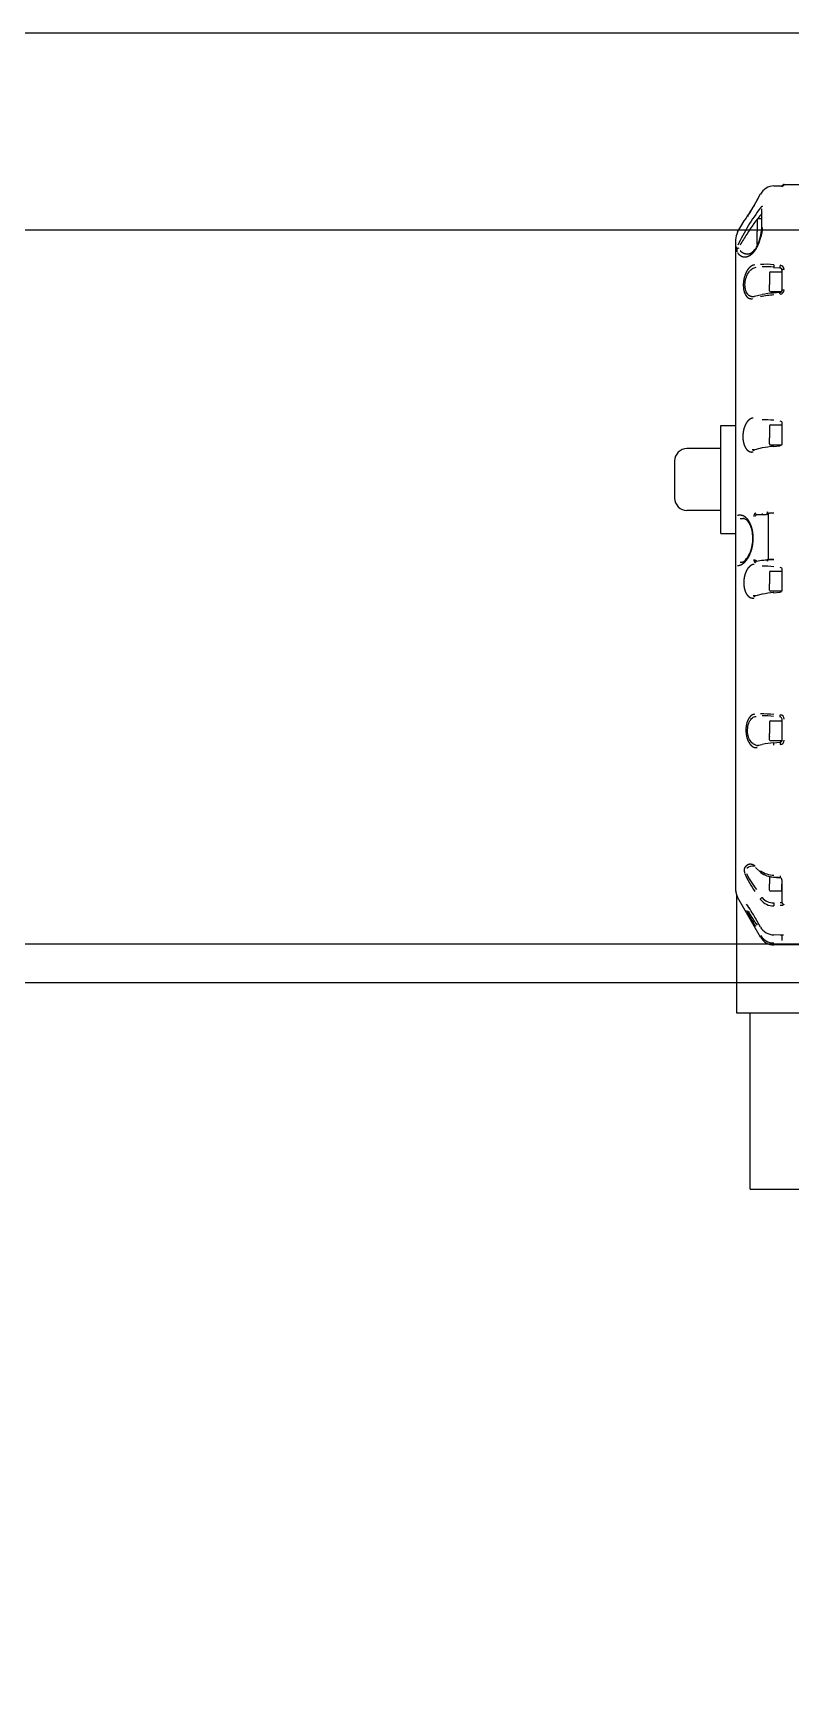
# Model space of a CAD drawing. Extents: x -599358 to 2865263, y -1062760 to 486533.
# Drawn here: x 1909058 to 1909829, y -667320 to -665630 of the extents above; entities that cross this region are included whole.
import ezdxf

# ---------------------------------------------------------------- set-up
doc = ezdxf.new("R2010")
doc.units = 0
doc.linetypes.add('DASH', pattern=[0.35, 0.25, -0.1])
for name, color, linetype in [('A-LIN-V', 9, 'Continuous'), ('EWHS5T6M-1', 7, 'Continuous'), ('EWHS5T6M-3', 7, 'Continuous'), ('FHSGH10105-主梁-04', 7, 'Continuous'), ('FHSGH10105-主梁-06', 7, 'Continuous'), ('取电臂', 7, 'Continuous')]:
    doc.layers.add(name, color=color, linetype=linetype)

# ---------------------------------------------------------------- blocks, each defined once
blk = doc.blocks.new('G$C20E3758E-M')
at = {"color": 6, "linetype": 'DASH'}
blk.add_lwpolyline([(1105.4, 3356.7), (-4405, 3356.7), (-4405, 1700.8)], dxfattribs=at)
at = {"layer": 'EWHS5T6M-1', "color": 3, "linetype": 'Continuous'}
for p, q in [((-1437.8, 2799.8), (-1437.8, 2723.2)), ((-1437.8, 2799.8), (-1437.8, 2723.2)), ((-1429.8, 2723.2), (-1357.8, 2723.2)), ((-1429.8, 2723.2), (-1428.8, 2723.2))]:
    blk.add_line(p, q, dxfattribs=at)
at = {"layer": 'EWHS5T6M-3', "color": 3, "linetype": 'Continuous'}
for p, q in [((-1406.9, 3258.9), (-1394.3, 3258.9)), ((-1406.9, 3258.9), (-1394.3, 3258.9)), ((-1426.4, 3245.4), (-1423.3, 3250.7)), ((-1426.4, 3245.4), (-1423.3, 3250.7)), ((-1425.3, 3247.2), (-1422.2, 3252.8)), ((-1425.3, 3247.2), (-1422.2, 3252.8)), ((-1413.5, 3258), (-1409.5, 3258.1)), ((-1413.5, 3258), (-1409.5, 3258.1)), ((-1423.2, 3236.9), (-1421.4, 3236.9)), ((-1421.4, 3230.9), (-1421.4, 3243.2)), ((-1437, 3228.1), (-1432.8, 3235.4)), ((-1437, 3228.1), (-1432.8, 3235.4)), ((-1433, 3235.1), (-1432.8, 3235.3)), ((-1433, 3235.1), (-1432.8, 3235.3)), ((-1424.4, 3235.7), (-1424.4, 3228.6)), ((-1424.4, 3220.1), (-1424.4, 3228.6)), ((-1438.3, 3223.1), (-1438.3, 3214.5)), ((-1438.3, 3223.1), (-1438.3, 3214.5)), ((-1437.5, 3217.3), (-1437.5, 3218.5)), ((-1438.3, 3214.5), (-1438.3, 3132)), ((-1438.3, 3214.5), (-1438.3, 3132)), ((-1413.7, 3205.3), (-1409.6, 3205)), ((-1409.6, 3205), (-1409.6, 3205)), ((-1416.3, 3201.6), (-1416.3, 3194.2)), ((-1416.3, 3199.4), (-1416.3, 3199.4)), ((-1416.3, 3190.2), (-1416.3, 3194.2)), ((-1415.5, 3202.4), (-1408.3, 3202.4)), ((-1408.3, 3203.6), (-1408.3, 3190.4)), ((-1421.1, 3187.6), (-1426.3, 3186.4)), ((-1416.3, 3192.5), (-1416.3, 3192.5)), ((-1408.3, 3189.4), (-1415.5, 3189.4)), ((-1409.6, 3189), (-1413.7, 3188.7)), ((-1438.3, 3132), (-1438.3, 3043.6)), ((-1438.3, 3132), (-1438.3, 3103.1)), ((-1447.8, 3103.1), (-1438.3, 3103.1)), ((-1447.8, 3033.1), (-1447.8, 3103.1)), ((-1447.8, 3103.1), (-1438.3, 3103.1)), ((-1447.8, 3088.1), (-1447.8, 3103.1)), ((-1416.3, 3102.6), (-1416.3, 3095.1)), ((-1416.3, 3100.3), (-1416.3, 3100.3)), ((-1415.5, 3103.4), (-1408.3, 3103.4)), ((-1408.3, 3104.6), (-1408.3, 3091.3)), ((-1447.8, 3088.1), (-1469.8, 3088.1)), ((-1447.8, 3088.1), (-1469.8, 3088.1)), ((-1421.1, 3088.5), (-1425.9, 3087.4)), ((-1416.3, 3091.2), (-1416.3, 3095.1)), ((-1416.3, 3093.4), (-1416.3, 3093.4)), ((-1408.7, 3090.4), (-1415.5, 3090.4)), ((-1413.7, 3089.5), (-1409.6, 3089.9)), ((-1477.8, 3080.1), (-1477.8, 3056.1)), ((-1477.8, 3080.1), (-1477.8, 3056.1)), ((-1447.8, 3048.1), (-1469.8, 3048.1)), ((-1447.8, 3048.1), (-1469.8, 3048.1)), ((-1447.8, 3033.1), (-1447.8, 3048.1)), ((-1438.3, 3043.6), (-1438.3, 3027.3)), ((-1418.3, 3045.3), (-1424.5, 3045.3)), ((-1417.3, 3046.2), (-1417.3, 3046.2)), ((-1417.3, 3045.6), (-1417.3, 3046.2)), ((-1417.3, 3045.6), (-1417.3, 3016.9)), ((-1413.5, 3046.3), (-1416.3, 3046.3)), ((-1447.8, 3033.1), (-1438.3, 3033.1)), ((-1447.8, 3033.1), (-1438.3, 3033.1)), ((-1438.3, 3033.1), (-1438.3, 2937)), ((-1438.3, 3027.3), (-1438.3, 3012.9)), ((-1438.3, 3012.9), (-1438.3, 2937)), ((-1424.8, 3015.4), (-1424.7, 3015.4)), ((-1424.7, 3015.4), (-1421.5, 3015.9)), ((-1417.3, 3016.3), (-1417.3, 3016.9)), ((-1417.3, 3016.3), (-1417.3, 3016.3)), ((-1413.5, 3016.4), (-1416.3, 3016.4)), ((-1416.3, 3008), (-1416.3, 3000.6)), ((-1416.3, 3005.8), (-1416.3, 3005.8)), ((-1416.3, 2996.6), (-1416.3, 3000.6)), ((-1415.5, 3008.8), (-1408.3, 3008.8)), ((-1408.3, 3010), (-1408.3, 2996.6)), ((-1421.1, 2993.9), (-1425.3, 2992.9)), ((-1416.3, 2998.8), (-1416.3, 2998.8)), ((-1408.6, 2995.8), (-1415.5, 2995.8)), ((-1413.7, 2994.9), (-1409.6, 2995.2)), ((-1438.3, 2937), (-1438.3, 2823.8)), ((-1438.3, 2937), (-1438.3, 2823.8)), ((-1416.3, 2911.2), (-1416.3, 2903.8)), ((-1416.3, 2909), (-1416.3, 2909)), ((-1416.3, 2899.8), (-1416.3, 2903.8)), ((-1415.5, 2912), (-1408.3, 2912)), ((-1408.3, 2913.1), (-1408.3, 2899.6)), ((-1423.4, 2896.2), (-1421.3, 2896.7)), ((-1416.3, 2902.1), (-1416.3, 2902)), ((-1408.4, 2899), (-1415.5, 2899)), ((-1413.7, 2897.8), (-1409.5, 2898.2)), ((-1438.3, 2823.8), (-1438.3, 2809.9)), ((-1438.3, 2823.8), (-1438.3, 2809.9)), ((-1438.3, 2809.9), (-1438.3, 2802.9)), ((-1438.3, 2809.9), (-1438.3, 2802.9)), ((-1421.9, 2813.9), (-1425.5, 2817.1)), ((-1416.3, 2811.5), (-1416.3, 2806.6)), ((-1416.3, 2802.6), (-1416.3, 2806.6)), ((-1413.7, 2810.9), (-1409.8, 2810.5)), ((-1410.3, 2810.6), (-1413.7, 2810.9)), ((-1409.8, 2810.5), (-1410.3, 2810.6)), ((-1409.4, 2810.5), (-1409.8, 2810.5)), ((-1408.3, 2809.1), (-1408.3, 2806.4)), ((-1408.3, 2809.1), (-1408.3, 2795.1)), ((-1437.8, 2799.8), (-1437.8, 2723.2)), ((-1437.8, 2799.8), (-1437.8, 2723.2)), ((-1422.2, 2772.2), (-1437, 2797.9)), ((-1416.3, 2804.9), (-1416.3, 2804.9)), ((-1408.3, 2801.8), (-1415.5, 2801.8)), ((-1408.3, 2801.8), (-1408.3, 2806.4)), ((-1408.3, 2797.9), (-1408.3, 2795.1)), ((-1408.3, 2795.1), (-1408.3, 2794.7)), ((-1422.2, 2778.6), (-1425.5, 2784.4)), ((-1409.5, 2773.5), (-1413.6, 2773.6)), ((-1394.3, 2767.1), (-1413.5, 2767.1)), ((-1408.3, 2773.5), (-1408.3, 2770)), ((-1437.8, 2723.2), (-1429.8, 2723.2)), ((-1437.8, 2723.2), (-1429.8, 2723.2)), ((-1429.8, 2723.2), (-1325.8, 2723.2)), ((-1429.8, 2723.2), (-1428.8, 2723.2))]:
    blk.add_line(p, q, dxfattribs=at)
for centre, radius, start, end in [((-1406.9, 3257.5), 1.4, 90, 168.9706), ((-1406.9, 3257.2), 1.39, 89.521, 179.5128), ((-1406.9, 3257.5), 1.4, 90, 152.5382), ((-1413.3, 3247.9), 10.1, 91.3227, 151.1911), ((-1413.3, 3247.9), 10.1, 91.3227, 151.1911), ((-1300.7, 3153.4), 151.5, 143.3125, 154.0846), ((-1503.8, 3288.7), 88.8, 323.0856, 332.1853), ((-1503.8, 3288.7), 88.8, 323.0856, 332.1853), ((-1348.7, 3176.8), 96.3, 138.8203, 148.8217), ((-1423.2, 3235.7), 1.2, 90, 180), ((-1428.3, 3223.1), 10, 150.1985, 180), ((-1428.3, 3223.1), 10, 150.1985, 180), ((-1272.1, 3125.5), 188.5, 147.5217, 149.9879), ((-1447.6, 3231.8), 26.2, 343.9901, 357.9137), ((-1442.8, 3231.9), 22, 339.5614, 358.1445), ((-1431.7, 3216.5), 5.88, 171.9501, 191.2401), ((-1436.1, 3215.3), 2.46, 91.0799, 126.0869), ((-1423.2, 3220.1), 1.2, 180, 212.8769), ((-1418.7, 3150.8), 56.5, 84.7237, 93.521), ((-1419.4, 3148.1), 57.6, 84.2422, 91.6621), ((-1382.5, 3203.9), 31.2, 174.2631, 177.312), ((-1378.4, 3203.5), 31.3, 174.1938, 177.1993), ((-1409.7, 3203.6), 1.38, 0.5122, 85.7726), ((-1409.7, 3203.9), 2.78, 0.3735, 85.3661), ((-1415.5, 3201.6), 0.8, 90, 180), ((-1410.3, 3130.1), 57.5, 93.2302, 101.945), ((-1409.3, 3128.9), 60, 94.2041, 101.3922), ((-1415.5, 3190.2), 0.8, 180, 270), ((-1409.7, 3190.4), 1.38, 274.2226, 359.4981), ((-1423.1, 3187), 13.6, 3.7454, 8.5124), ((-1409.7, 3190.7), 2.78, 274.6048, 359.6494), ((-1419.5, 3048.8), 57.9, 84.2011, 91.5797), ((-1415.5, 3102.6), 0.8, 90, 180), ((-1469.8, 3080.1), 8, 90, 180), ((-1469.8, 3080.1), 8, 90, 180), ((-1426.7, 3089.8), 2.63, 253.4694, 275.5303), ((-1409.2, 3029.4), 60.3, 94.2539, 101.4015), ((-1415.5, 3091.2), 0.8, 180, 270), ((-1469.8, 3056.1), 8, 180, 270), ((-1469.8, 3056.1), 8, 180, 270), ((-1424.5, 3044.1), 1.2, 91.7741, 174.5739), ((-1418.9, 3046.2), 1.58, 359.4394, 37.8711), ((-1419.5, 2954.1), 57.9, 84.2011, 91.5797), ((-1419, 3016.3), 1.71, 323.6578, 359.8796), ((-1415.5, 3008), 0.8, 90, 180), ((-1426.1, 2995.3), 2.62, 253.4261, 275.4723), ((-1409.2, 2934.8), 60.3, 94.2539, 101.4015), ((-1415.5, 2996.6), 0.8, 180, 270), ((-1421.2, 2823.9), 92.6, 85.2651, 90.6278), ((-1419.5, 2859.7), 55.5, 84.0096, 91.7057), ((-1529.6, 2926.2), 120.6, 354.4244, 355.0568), ((-1409.7, 2913.1), 1.43, 0.0738, 83.8251), ((-1409.7, 2913.1), 2.82, 359.8583, 84.6958), ((-1415.5, 2911.2), 0.8, 90, 180), ((-1423.9, 2898.7), 2.67, 252.9751, 273.8165), ((-1409.2, 2838.6), 59.4, 94.2811, 101.5392), ((-1415.5, 2899.8), 0.8, 180, 270), ((-1409.7, 2899.6), 1.43, 276.0525, 0.0524), ((-1360.9, 2901.6), 48.8, 183.9954, 185.709), ((-1409.7, 2899.5), 2.82, 275.292, 0.1539), ((-1427.7, 2813.5), 4.48, 71.1936, 138.4383), ((-1363.4, 2844.2), 75.6, 204.0613, 214.3547), ((-1374.8, 2841.8), 63.3, 206.7573, 217.9644), ((-1412.8, 2829.6), 17.4, 237.4046, 267.6019), ((-1412.7, 2826.5), 15.6, 233.5738, 266.5147), ((-1428.3, 2802.9), 10, 180, 209.8108), ((-1428.3, 2802.9), 10, 180, 198.1949), ((-1414.1, 2802.5), 10.1, 216.4977, 273.1977), ((-1414.2, 2803.1), 8.78, 217.2105, 273.513), ((-1415.5, 2802.6), 0.8, 180, 270), ((-1481.1, 2755.9), 62.4, 27.1154, 36.9652), ((-1342.7, 2830.3), 97.4, 204.7089, 211.7891), ((-1370.6, 2819.9), 67.1, 207.4923, 216.6533), ((-1403.4, 2794), 10.2, 177.7884, 188.8137), ((-1407.1, 2794.7), 1.26, 181.8362, 271.7254), ((-1413.5, 2783.7), 10.1, 210.0324, 269.5936), ((-1413.6, 2778.3), 9.93, 210.2728, 270.4824), ((-1413.5, 2777.1), 10, 209.8108, 270)]:
    blk.add_arc(centre, radius, start, end, dxfattribs=at)
at = {"layer": 'EWHS5T6M-3', "color": 3, "linetype": 'Continuous', "extrusion": (0, 0, -1)}
for centre, major_axis, ratio, start_param, end_param in [((-1409.7, 3203.6), (-1.42, -0.01), 0.981753, 1.67675, 3.141808), ((-1409.7, 3104.6), (1.4, 0), 0.996195, 4.799655, 6.283185), ((-1409.7, 3091.3), (-1.4, 0), 0.996195, 3.141593, 4.625123), ((-1413.5, 3045.4), (-9, 0), 0.087156, 0.523599, 0.664081), ((-1418.3, 3045.1), (1, 0), 0.996195, 4.712389, 6.283185), ((-1418.3, 3045.6), (1, 0), 0.786918, 4.994332, 6.283185), ((-1416.3, 3046.2), (1, 0), 0.087156, 3.482259, 4.712389), ((-1421.3, 3014.9), (0.149, -0.989), 0.86273, 3.141593, 3.314816), ((-1413.5, 3015.5), (-9, 0), 0.087156, 0.523599, 1.011737), ((-1418.3, 3016.9), (1, 0), 0.882114, 0, 1.288854), ((-1416.3, 3016.3), (-1, 0), 0.087156, 0.340666, 1.570796), ((-1413.5, 3015.5), (-10, 0), 0.087156, 1.187697, 1.570796), ((-1409.7, 3010), (1.4, 0), 0.996195, 4.799655, 6.283185), ((-1409.7, 2996.6), (-1.4, 0), 0.996195, 3.141593, 4.625123), ((-1409.7, 2899.6), (-1.43, 0.02), 0.998994, 3.125734, 4.59105), ((-1409.4, 2811.8), (0.12, 1.29), 0.00447, 1.617607, 3.576156)]:
    blk.add_ellipse(centre, major_axis=major_axis, ratio=ratio, start_param=start_param, end_param=end_param, dxfattribs=at)
at = {"layer": 'EWHS5T6M-3', "color": 3, "linetype": 'Continuous'}
for points, degree, knots in [([(-1409.5, 3258.1), (-1409.2, 3258.1), (-1409, 3258.1), (-1408.7, 3258.1), (-1408.5, 3258.1), (-1408.2, 3258.2), (-1408, 3258.2), (-1407.8, 3258.2), (-1407.7, 3258.3), (-1407.5, 3258.3), (-1407.3, 3258.3), (-1407.2, 3258.4), (-1407.1, 3258.4), (-1407, 3258.5), (-1407, 3258.5), (-1406.9, 3258.6), (-1406.9, 3258.6)], 2, [0, 0, 0, 0.125, 0.125, 0.25, 0.25, 0.375, 0.375, 0.5, 0.5, 0.625, 0.625, 0.75, 0.75, 0.875, 0.875, 1, 1, 1]), ([(-1409.5, 3258.1), (-1409.2, 3258.1), (-1409, 3258.1), (-1408.7, 3258.1), (-1408.5, 3258.1), (-1408.3, 3258.2), (-1408.2, 3258.2)], 2, [0, 0, 0, 0.125, 0.125, 0.25, 0.25, 0.3390193, 0.3390193, 0.3390193]), ([(-1426.4, 3245.4), (-1427.3, 3243.8), (-1428.2, 3242.3), (-1429.7, 3239.9), (-1430.2, 3238.9), (-1430.7, 3238.1)], 3, [0, 0, 0, 0, 0.25, 0.25, 0.4283899, 0.4283899, 0.4283899, 0.4283899]), ([(-1426.4, 3245.4), (-1427.3, 3243.8), (-1428.2, 3242.3), (-1429.7, 3239.9), (-1430.2, 3238.9), (-1430.7, 3238.1)], 3, [0, 0, 0, 0, 0.25, 0.25, 0.4283899, 0.4283899, 0.4283899, 0.4283899]), ([(-1420.8, 3244.5), (-1420.8, 3244.5), (-1420.8, 3244.6), (-1420.8, 3244.6), (-1420.9, 3244.6), (-1420.9, 3244.7), (-1420.9, 3244.7), (-1421, 3244.7), (-1421, 3244.7), (-1421.1, 3244.7), (-1421.1, 3244.7), (-1421.2, 3244.7), (-1421.3, 3244.7), (-1421.4, 3244.6), (-1421.6, 3244.5), (-1421.8, 3244.3), (-1422, 3244.2), (-1422.1, 3244), (-1422.2, 3243.9)], 3, [0, 0, 0, 0, 0.044827, 0.089649, 0.134508, 0.179451, 0.224519, 0.269756, 0.315205, 0.360909, 0.406908, 0.453243, 0.499955, 0.591439, 0.686942, 0.786723, 0.891009, 1, 1, 1, 1]), ([(-1437, 3214.7), (-1436.2, 3213.6), (-1435.2, 3213), (-1434.3, 3212.3), (-1433.2, 3212.2), (-1432.2, 3212), (-1431.1, 3212.2), (-1430, 3212.5), (-1428.9, 3213.2), (-1427.8, 3213.9), (-1426.8, 3215), (-1425.8, 3216.1), (-1424.9, 3217.5), (-1424, 3219), (-1423.4, 3220.6), (-1422.7, 3222.3), (-1422.2, 3224.2)], 2, [0, 0, 0, 0.125, 0.125, 0.25, 0.25, 0.375, 0.375, 0.5, 0.5, 0.625, 0.625, 0.75, 0.75, 0.875, 0.875, 1, 1, 1]), ([(-1429.2, 3214.1), (-1429.5, 3214), (-1430, 3213.9), (-1430.8, 3213.9), (-1431.5, 3213.9), (-1432, 3214), (-1432.3, 3214.1), (-1432.7, 3214.2), (-1433.1, 3214.4), (-1433.5, 3214.6), (-1433.9, 3214.9), (-1434.3, 3215.1), (-1434.7, 3215.4), (-1435, 3215.8), (-1435.2, 3216), (-1435.3, 3216.1)], 3, [0.6081582, 0.6081582, 0.6081582, 0.6081582, 0.6495039, 0.6996717, 0.7500026, 0.7714521, 0.794378, 0.8187894, 0.8446945, 0.8721015, 0.9010181, 0.9268597, 0.9519691, 0.9763484, 1, 1, 1, 1]), ([(-1430.4, 3213.9), (-1429.8, 3214), (-1428.6, 3214.2), (-1426.4, 3216), (-1424.5, 3218.7), (-1423.1, 3221.8), (-1422.6, 3223.5), (-1422.4, 3224.6)], 3, [0, 0, 0, 0, 0.20239, 0.441275, 0.70926, 0.852292, 1, 1, 1, 1]), ([(-1422.4, 3224.6), (-1422.4, 3224.5), (-1422.4, 3224.5), (-1422.4, 3224.4), (-1422.3, 3224.3), (-1422.2, 3224.2)], 3, [0.6278283, 0.6278283, 0.6278283, 0.6278283, 0.7554749, 0.7554749, 1, 1, 1, 1]), ([(-1426.1, 3206.9), (-1426.7, 3206.8), (-1427.3, 3206.6), (-1428, 3206.3), (-1428.6, 3205.8), (-1429.2, 3205.4), (-1429.8, 3204.7), (-1430.4, 3204), (-1430.9, 3203.2), (-1431.4, 3202.4), (-1431.8, 3201.4), (-1432.2, 3200.4), (-1432.5, 3199.4), (-1432.9, 3198.3), (-1433, 3197.2), (-1433.2, 3196.1), (-1433.3, 3195), (-1433.4, 3193.9), (-1433.3, 3192.8), (-1433.2, 3191.8), (-1433.1, 3190.8), (-1432.9, 3189.8), (-1432.6, 3189), (-1432.2, 3188.1), (-1431.8, 3187.4), (-1431.4, 3186.7), (-1430.9, 3186.2), (-1430.4, 3185.7), (-1429.8, 3185.4), (-1429.3, 3185.1), (-1428.6, 3185.1), (-1428, 3185), (-1427.4, 3185.1)], 2, [0, 0, 0, 0.0625, 0.0625, 0.125, 0.125, 0.1875, 0.1875, 0.25, 0.25, 0.3125, 0.3125, 0.375, 0.375, 0.4375, 0.4375, 0.5, 0.5, 0.5625, 0.5625, 0.625, 0.625, 0.6875, 0.6875, 0.75, 0.75, 0.8125, 0.8125, 0.875, 0.875, 0.9375, 0.9375, 1, 1, 1]), ([(-1426.3, 3186.4), (-1426.5, 3186.4), (-1426.9, 3186.3), (-1427.5, 3186.3), (-1428, 3186.4), (-1428.5, 3186.5), (-1428.9, 3186.7), (-1429.4, 3187), (-1429.7, 3187.2), (-1430.1, 3187.5), (-1430.3, 3187.8), (-1431.1, 3188.8), (-1432.1, 3191), (-1432.4, 3195.1), (-1431.4, 3199.3), (-1430.1, 3201.8), (-1429, 3203.2), (-1428.3, 3203.9), (-1427.4, 3204.6), (-1426.2, 3205.2), (-1425.4, 3205.3), (-1425, 3205.4)], 3, [0, 0, 0, 0, 0.033245, 0.064719, 0.094405, 0.122286, 0.148348, 0.172577, 0.194963, 0.215497, 0.234174, 0.250994, 0.381174, 0.499699, 0.614244, 0.74915, 0.778071, 0.817781, 0.868141, 0.928959, 1, 1, 1, 1]), ([(-1406.9, 3203.9), (-1407.1, 3203.9), (-1407.3, 3203.9), (-1407.6, 3203.9), (-1407.8, 3203.8), (-1408, 3203.8), (-1408.1, 3203.8), (-1408.3, 3203.7), (-1408.3, 3203.7), (-1408.3, 3203.6)], 3, [0, 0, 0, 0, 0.25, 0.25, 0.5, 0.5, 0.75, 0.75, 1, 1, 1, 1]), ([(-1406.9, 3190.6), (-1407.1, 3190.6), (-1407.3, 3190.6), (-1407.6, 3190.6), (-1407.8, 3190.6), (-1408, 3190.5), (-1408.1, 3190.5), (-1408.3, 3190.4), (-1408.3, 3190.4), (-1408.3, 3190.4)], 3, [0, 0, 0, 0, 0.25, 0.25, 0.5, 0.5, 0.75, 0.75, 1, 1, 1, 1]), ([(-1427, 3107.8), (-1427.6, 3107.8), (-1428.3, 3107.5), (-1428.9, 3107.2), (-1429.5, 3106.8), (-1430.1, 3106.3), (-1430.7, 3105.6), (-1431.2, 3104.9), (-1431.7, 3104.1), (-1432.1, 3103.3), (-1432.5, 3102.3), (-1432.9, 3101.3), (-1433.1, 3100.3), (-1433.4, 3099.2), (-1433.5, 3098.1), (-1433.6, 3097), (-1433.6, 3095.9), (-1433.6, 3094.8), (-1433.5, 3093.7), (-1433.4, 3092.7), (-1433.1, 3091.7), (-1432.9, 3090.7), (-1432.5, 3089.9), (-1432.1, 3089), (-1431.7, 3088.3), (-1431.2, 3087.6), (-1430.7, 3087.1), (-1430.1, 3086.6), (-1429.5, 3086.3), (-1428.9, 3086), (-1428.3, 3085.9), (-1427.6, 3085.9), (-1427, 3086)], 2, [0, 0, 0, 0.0625, 0.0625, 0.125, 0.125, 0.1875, 0.1875, 0.25, 0.25, 0.3125, 0.3125, 0.375, 0.375, 0.4375, 0.4375, 0.5, 0.5, 0.5625, 0.5625, 0.625, 0.625, 0.6875, 0.6875, 0.75, 0.75, 0.8125, 0.8125, 0.875, 0.875, 0.9375, 0.9375, 1, 1, 1]), ([(-1426.4, 3087.3), (-1426.5, 3087.3), (-1426.7, 3087.2), (-1427.1, 3087.3), (-1427.4, 3087.3), (-1427.6, 3087.3)], 3, [0.02891952, 0.02891952, 0.02891952, 0.02891952, 0.03559223, 0.06538625, 0.08931758, 0.08931758, 0.08931758, 0.08931758]), ([(-1426.4, 3087.2), (-1426.4, 3087.2), (-1426.3, 3087.2), (-1426.2, 3087.3), (-1426.1, 3087.3), (-1425.9, 3087.4)], 3, [0.727826, 0.727826, 0.727826, 0.727826, 0.75, 0.75, 1, 1, 1, 1]), ([(-1437, 3012.5), (-1436, 3012.5), (-1435.1, 3012.9), (-1434.1, 3013.3), (-1433.2, 3014), (-1432.3, 3014.7), (-1431.5, 3015.7), (-1430.6, 3016.7), (-1429.9, 3017.9), (-1429.2, 3019.1), (-1428.7, 3020.6), (-1428.1, 3022), (-1427.7, 3023.6), (-1427.3, 3025.2), (-1427.1, 3026.9), (-1426.9, 3028.5), (-1426.9, 3030.2), (-1426.9, 3031.8), (-1427.1, 3033.4), (-1427.3, 3035), (-1427.7, 3036.5), (-1428.1, 3038), (-1428.7, 3039.3), (-1429.2, 3040.5), (-1429.9, 3041.6), (-1430.6, 3042.6), (-1431.5, 3043.3), (-1432.3, 3044.1), (-1433.2, 3044.5), (-1434.1, 3044.9), (-1435.1, 3045), (-1436, 3045.1), (-1437, 3044.8)], 2, [0, 0, 0, 0.0625, 0.0625, 0.125, 0.125, 0.1875, 0.1875, 0.25, 0.25, 0.3125, 0.3125, 0.375, 0.375, 0.4375, 0.4375, 0.5, 0.5, 0.5625, 0.5625, 0.625, 0.625, 0.6875, 0.6875, 0.75, 0.75, 0.8125, 0.8125, 0.875, 0.875, 0.9375, 0.9375, 1, 1, 1]), ([(-1425.4, 3046.4), (-1425.6, 3046.3), (-1425.8, 3046.1), (-1426, 3046), (-1426.2, 3045.7), (-1426.4, 3045.3), (-1426.4, 3045), (-1426.5, 3044.6), (-1426.5, 3044.2)], 2, [0, 0, 0, 0.25, 0.25, 0.5, 0.5, 0.75, 0.75, 1, 1, 1]), ([(-1424.5, 3045.3), (-1424.7, 3045.3), (-1425, 3045.4), (-1425.3, 3045.8), (-1425.4, 3046.1), (-1425.4, 3046.4)], 3, [0, 0, 0, 0, 0.5, 0.5, 1, 1, 1, 1]), ([(-1418, 3046.3), (-1418, 3046.3), (-1418.1, 3046.3), (-1418.1, 3046.2), (-1418.1, 3046.2), (-1418.2, 3046.1), (-1418.2, 3046.1), (-1418.3, 3046.1), (-1418.3, 3046.1), (-1418.3, 3046.1)], 3, [0, 0, 0, 0, 0.129131, 0.262792, 0.401034, 0.543884, 0.691341, 0.843389, 1, 1, 1, 1]), ([(-1417.6, 3047.2), (-1417.6, 3047.2), (-1417.6, 3047.1), (-1417.6, 3047.1), (-1417.6, 3047), (-1417.7, 3047), (-1417.7, 3046.9), (-1417.7, 3046.8), (-1417.8, 3046.8), (-1417.8, 3046.7), (-1417.9, 3046.6), (-1418, 3046.4), (-1418, 3046.4), (-1418, 3046.3)], 3, [0, 0, 0, 0, 0.046213, 0.095895, 0.149811, 0.208554, 0.272571, 0.342192, 0.417658, 0.499136, 0.665682, 0.832684, 1, 1, 1, 1]), ([(-1435.3, 3042.8), (-1435.3, 3042.8), (-1435.1, 3042.8), (-1434.8, 3042.9), (-1434.6, 3042.9), (-1434.4, 3042.9), (-1434.1, 3042.9), (-1433.9, 3042.9), (-1433.7, 3042.9), (-1433.5, 3042.9), (-1433.3, 3042.9), (-1433.2, 3042.9), (-1433.2, 3042.9)], 3, [0, 0, 0, 0, 0.0181215, 0.0356849, 0.0526911, 0.0691411, 0.085036, 0.1003767, 0.1151641, 0.129399, 0.1430824, 0.15322, 0.15322, 0.15322, 0.15322]), ([(-1434.3, 3014.5), (-1433.2, 3015), (-1431.7, 3015.9), (-1429.1, 3020), (-1427.7, 3024.3), (-1427, 3029.2), (-1427.3, 3033.9), (-1428.5, 3038.1), (-1430.1, 3040.9), (-1431.7, 3042.5), (-1432.8, 3042.8), (-1433.5, 3042.9)], 3, [0, 0, 0, 0, 0.182956, 0.293819, 0.396585, 0.497863, 0.598718, 0.698185, 0.807965, 0.892562, 1, 1, 1, 1]), ([(-1434.1, 3014.6), (-1434.2, 3014.6), (-1434.4, 3014.5), (-1434.8, 3014.4), (-1435.2, 3014.4), (-1435.3, 3014.4)], 3, [0.91364602, 0.91364602, 0.91364602, 0.91364602, 0.92836282, 0.9630183, 1, 1, 1, 1]), ([(-1426.4, 3013.2), (-1427.1, 3013.2), (-1427.7, 3012.9), (-1428.3, 3012.6), (-1428.9, 3012.2), (-1429.5, 3011.7), (-1430.1, 3011), (-1430.6, 3010.4), (-1431.1, 3009.5), (-1431.5, 3008.7), (-1431.9, 3007.7), (-1432.3, 3006.8), (-1432.5, 3005.7), (-1432.8, 3004.7), (-1432.9, 3003.6), (-1433, 3002.5), (-1433, 3001.4), (-1433, 3000.3), (-1432.9, 2999.2), (-1432.8, 2998.1), (-1432.5, 2997.2), (-1432.3, 2996.2), (-1431.9, 2995.3), (-1431.5, 2994.5), (-1431.1, 2993.8), (-1430.6, 2993.1), (-1430.1, 2992.6), (-1429.5, 2992.1), (-1428.9, 2991.8), (-1428.3, 2991.5), (-1427.7, 2991.5), (-1427.1, 2991.4), (-1426.4, 2991.5)], 2, [0, 0, 0, 0.0625, 0.0625, 0.125, 0.125, 0.1875, 0.1875, 0.25, 0.25, 0.3125, 0.3125, 0.375, 0.375, 0.4375, 0.4375, 0.5, 0.5, 0.5625, 0.5625, 0.625, 0.625, 0.6875, 0.6875, 0.75, 0.75, 0.8125, 0.8125, 0.875, 0.875, 0.9375, 0.9375, 1, 1, 1]), ([(-1426.5, 3016.3), (-1426.5, 3015.9), (-1426.4, 3015.6), (-1426.4, 3015.2), (-1426.2, 3014.9), (-1426, 3014.7), (-1425.8, 3014.6), (-1425.6, 3014.4), (-1425.4, 3014.5)], 2, [0, 0, 0, 0.25, 0.25, 0.5, 0.5, 0.75, 0.75, 1, 1, 1]), ([(-1424.5, 3015.4), (-1424.5, 3015.4), (-1424.6, 3015.4), (-1424.7, 3015.4), (-1424.8, 3015.4), (-1424.9, 3015.5), (-1425, 3015.5), (-1425.1, 3015.5), (-1425.1, 3015.5), (-1425.2, 3015.6), (-1425.3, 3015.6), (-1425.4, 3015.7), (-1425.5, 3015.8), (-1425.5, 3015.9), (-1425.6, 3016.1), (-1425.6, 3016.2), (-1425.7, 3016.3), (-1425.7, 3016.3)], 3, [0, 0, 0, 0, 0.075871, 0.146671, 0.212405, 0.273077, 0.328693, 0.379262, 0.424794, 0.465303, 0.500811, 0.597627, 0.687782, 0.772055, 0.851394, 0.926938, 1, 1, 1, 1]), ([(-1424.5, 3015.4), (-1424.7, 3015.4), (-1425, 3015.4), (-1425.3, 3015), (-1425.4, 3014.7), (-1425.4, 3014.5)], 3, [0, 0, 0, 0, 0.503981, 0.503981, 1, 1, 1, 1]), ([(-1418, 3016.1), (-1418, 3016.1), (-1418, 3016), (-1418, 3016), (-1417.9, 3015.9), (-1417.9, 3015.8), (-1417.8, 3015.8), (-1417.7, 3015.7), (-1417.7, 3015.6), (-1417.7, 3015.5), (-1417.6, 3015.4), (-1417.6, 3015.4), (-1417.6, 3015.3)], 3, [0, 0, 0, 0, 0.096597, 0.194899, 0.294943, 0.396756, 0.500362, 0.61835, 0.725629, 0.823603, 0.914215, 1, 1, 1, 1]), ([(-1425.9, 2992.8), (-1425.9, 2992.8), (-1426.1, 2992.8), (-1426.5, 2992.8), (-1426.8, 2992.8), (-1427, 2992.8)], 3, [0.02892131, 0.02892131, 0.02892131, 0.02892131, 0.03559755, 0.06539483, 0.0893273, 0.0893273, 0.0893273, 0.0893273]), ([(-1426, 2916.3), (-1426.6, 2916.2), (-1427.2, 2916), (-1427.8, 2915.7), (-1428.4, 2915.3), (-1428.9, 2914.8), (-1429.4, 2914.1), (-1429.9, 2913.5), (-1430.3, 2912.6), (-1430.7, 2911.8), (-1431, 2910.9), (-1431.3, 2909.9), (-1431.4, 2908.9), (-1431.6, 2907.8), (-1431.7, 2906.8), (-1431.7, 2905.7), (-1431.6, 2904.6), (-1431.5, 2903.5), (-1431.3, 2902.4), (-1431.1, 2901.4), (-1430.8, 2900.4), (-1430.5, 2899.4), (-1430, 2898.6), (-1429.6, 2897.8), (-1429.1, 2897.1), (-1428.6, 2896.4), (-1428, 2895.9), (-1427.4, 2895.4), (-1426.8, 2895.1), (-1426.2, 2894.8), (-1425.6, 2894.7), (-1424.9, 2894.7), (-1424.3, 2894.8)], 2, [0, 0, 0, 0.0625, 0.0625, 0.125, 0.125, 0.1875, 0.1875, 0.25, 0.25, 0.3125, 0.3125, 0.375, 0.375, 0.4375, 0.4375, 0.5, 0.5, 0.5625, 0.5625, 0.625, 0.625, 0.6875, 0.6875, 0.75, 0.75, 0.8125, 0.8125, 0.875, 0.875, 0.9375, 0.9375, 1, 1, 1]), ([(-1424.9, 2896.2), (-1425.1, 2896.3), (-1425.7, 2896.4), (-1426.7, 2896.9), (-1428.2, 2898.2), (-1429.7, 2900.5), (-1430.7, 2904.5), (-1430.5, 2908.7), (-1429.5, 2911.5), (-1428.4, 2913.1), (-1427.4, 2914), (-1426.2, 2914.7), (-1425.3, 2914.9), (-1424.9, 2914.9)], 3, [0.089227, 0.089227, 0.089227, 0.089227, 0.1254863, 0.1918246, 0.2509131, 0.3864299, 0.5001424, 0.6195056, 0.7492603, 0.7950378, 0.8521868, 0.9205802, 1, 1, 1, 1]), ([(-1423.7, 2896.2), (-1423.8, 2896.2), (-1424, 2896.1), (-1424.2, 2896.1), (-1424.3, 2896.2)], 3, [0.02843259, 0.02843259, 0.02843259, 0.02843259, 0.03301271, 0.06025536, 0.06025536, 0.06025536, 0.06025536]), ([(-1423.7, 2896.1), (-1423.7, 2896.1), (-1423.7, 2896.1), (-1423.5, 2896.2), (-1423.4, 2896.2), (-1423.2, 2896.2)], 3, [0.7219654, 0.7219654, 0.7219654, 0.7219654, 0.75, 0.75, 1, 1, 1, 1]), ([(-1413.5, 2896.3), (-1413.6, 2896.5), (-1413.6, 2896.7), (-1413.6, 2897.1), (-1413.6, 2897.3), (-1413.6, 2897.5), (-1413.7, 2897.6), (-1413.7, 2897.8), (-1413.7, 2897.8), (-1413.7, 2897.8)], 3, [0, 0, 0, 0, 0.25, 0.25, 0.5, 0.5, 0.75, 0.75, 1, 1, 1, 1]), ([(-1432.1, 2817.5), (-1432.1, 2817.5), (-1432.2, 2817.4), (-1432.3, 2817.2), (-1432.4, 2817.1), (-1432.5, 2816.9), (-1432.5, 2816.7), (-1432.6, 2816.6), (-1432.7, 2816.4), (-1432.7, 2816.2), (-1432.7, 2816), (-1432.8, 2815.9), (-1432.8, 2815.6), (-1432.8, 2815.3), (-1432.8, 2815), (-1432.7, 2814.6), (-1432.6, 2814.2), (-1432.5, 2813.8), (-1432.4, 2813.5), (-1432.4, 2813.4)], 3, [0, 0, 0, 0, 0.048845, 0.096906, 0.144215, 0.190808, 0.236719, 0.281986, 0.326648, 0.370744, 0.414319, 0.457414, 0.500075, 0.58118, 0.662791, 0.745199, 0.82869, 0.913537, 1, 1, 1, 1]), ([(-1425.7, 2818), (-1426.1, 2818.4), (-1426.5, 2818.6), (-1426.9, 2818.8), (-1427.3, 2819), (-1427.7, 2819.2), (-1428.2, 2819.2), (-1428.6, 2819.3), (-1429, 2819.3), (-1429.4, 2819.2), (-1429.8, 2819.1), (-1430.2, 2819), (-1430.6, 2818.8), (-1431, 2818.5), (-1431.4, 2818.2), (-1431.7, 2817.9), (-1432.1, 2817.5)], 2, [0, 0, 0, 0.125, 0.125, 0.25, 0.25, 0.375, 0.375, 0.5, 0.5, 0.625, 0.625, 0.75, 0.75, 0.875, 0.875, 1, 1, 1]), ([(-1408.3, 2809.1), (-1408.3, 2809.5), (-1408.4, 2809.8), (-1408.9, 2810.4), (-1409.2, 2810.6), (-1409.5, 2810.6)], 3, [0, 0, 0, 0, 0.5, 0.5, 1, 1, 1, 1]), ([(-1422.2, 2796.5), (-1422.2, 2796.6), (-1422.2, 2796.7), (-1422.1, 2796.9), (-1422.1, 2797.1), (-1421.9, 2797.3), (-1421.8, 2797.4), (-1421.5, 2797.7), (-1421.3, 2797.7), (-1421.2, 2797.8)], 3, [0, 0, 0, 0, 0.25, 0.25, 0.5, 0.5, 0.75, 0.75, 1, 1, 1, 1]), ([(-1407, 2793.5), (-1407, 2793.4), (-1407, 2793.4), (-1407, 2793.3), (-1407.1, 2793.3), (-1407.1, 2793.2), (-1407.2, 2793.1), (-1407.4, 2793), (-1407.7, 2792.8), (-1408, 2792.7), (-1408.4, 2792.6), (-1408.8, 2792.6), (-1409.1, 2792.5), (-1409.3, 2792.5), (-1409.4, 2792.5)], 3, [0, 0, 0, 0, 0.040091, 0.085599, 0.136434, 0.192536, 0.253873, 0.39572, 0.505375, 0.612356, 0.753804, 0.848833, 0.930864, 1, 1, 1, 1]), ([(-1407.4, 2773.4), (-1407.4, 2773.4), (-1407.4, 2773.4), (-1407.5, 2773.4), (-1407.7, 2773.5), (-1408.2, 2773.5), (-1408.9, 2773.5), (-1409.3, 2773.5), (-1409.5, 2773.5)], 3, [0.4127267, 0.4127267, 0.4127267, 0.4127267, 0.4325468, 0.4958555, 0.5912118, 0.726311, 0.893279, 1, 1, 1, 1])]:
    blk.add_open_spline(points, degree=degree, knots=knots, dxfattribs=at)
for points in [[(-1425.3, 2992.9), (-1425.5, 2992.9), (-1425.6, 2992.8), (-1425.8, 2992.7)], [(-1429.1, 2790.3), (-1429.3, 2790.6), (-1429.4, 2790.9), (-1429.6, 2791.2)], [(-1409.5, 2794.5), (-1408.8, 2794.5), (-1408.3, 2794.6), (-1408.3, 2794.7)]]:
    blk.add_open_spline(points, degree=3, dxfattribs=at)
at = {"layer": 'FHSGH10105-主梁-04', "color": 3, "linetype": 'Continuous'}
blk.add_line((-4325.3, 3229.5), (1105.4, 3229.5), dxfattribs=at)
at = {"layer": 'FHSGH10105-主梁-06', "color": 3, "linetype": 'Continuous'}
for p, q in [((-4195.6, 2767.7), (1105.4, 2767.7)), ((-4325.3, 2742.7), (1105.4, 2742.7))]:
    blk.add_line(p, q, dxfattribs=at)
at = {"layer": '取电臂', "color": 3, "linetype": 'Continuous'}
for p, q in [((-1428.8, 2609.2), (-1428.8, 2723.2)), ((-1428.8, 2609.2), (-1428.8, 2723.2)), ((-1428.8, 2609.2), (-1424.8, 2609.2)), ((-1428.8, 2609.2), (-1424.8, 2609.2)), ((-1424.8, 2609.2), (-1382.8, 2609.2)), ((-1424.8, 2609.2), (-1382.8, 2609.2))]:
    blk.add_line(p, q, dxfattribs=at)

msp = doc.modelspace()

# ---------------------------------------------------------------- block references
at = {"layer": 'A-LIN-V', "xscale": 1.571585729816195, "yscale": 1.571585729816195, "zscale": 1.571585729816195}
msp.add_blockref('G$C20E3758E-M', (1912033, -670905.3), dxfattribs=at)

doc.saveas('drawing.dxf')
